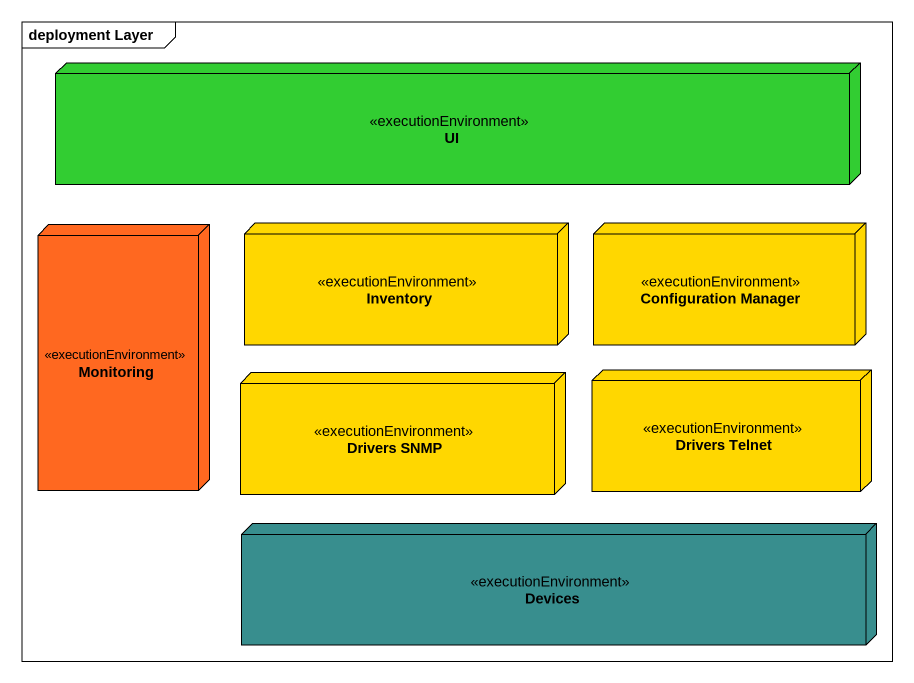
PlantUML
@startuml
mainframe deployment Layer
node UI <<executionEnvironment>> #32CD32
node Monitoring <<executionEnvironment>> #FF6820
node Inventory <<executionEnvironment>> #FFD700
node "Configuration Manager" as Configuration_Manager <<executionEnvironment>> #FFD700
node "Drivers SNMP" as Drivers_SNMP <<executionEnvironment>> #FFD700
node "Drivers Telnet" as Drivers_Telnet <<executionEnvironment>> #FFD700
node Devices <<executionEnvironment>> #388E8E
@enduml
